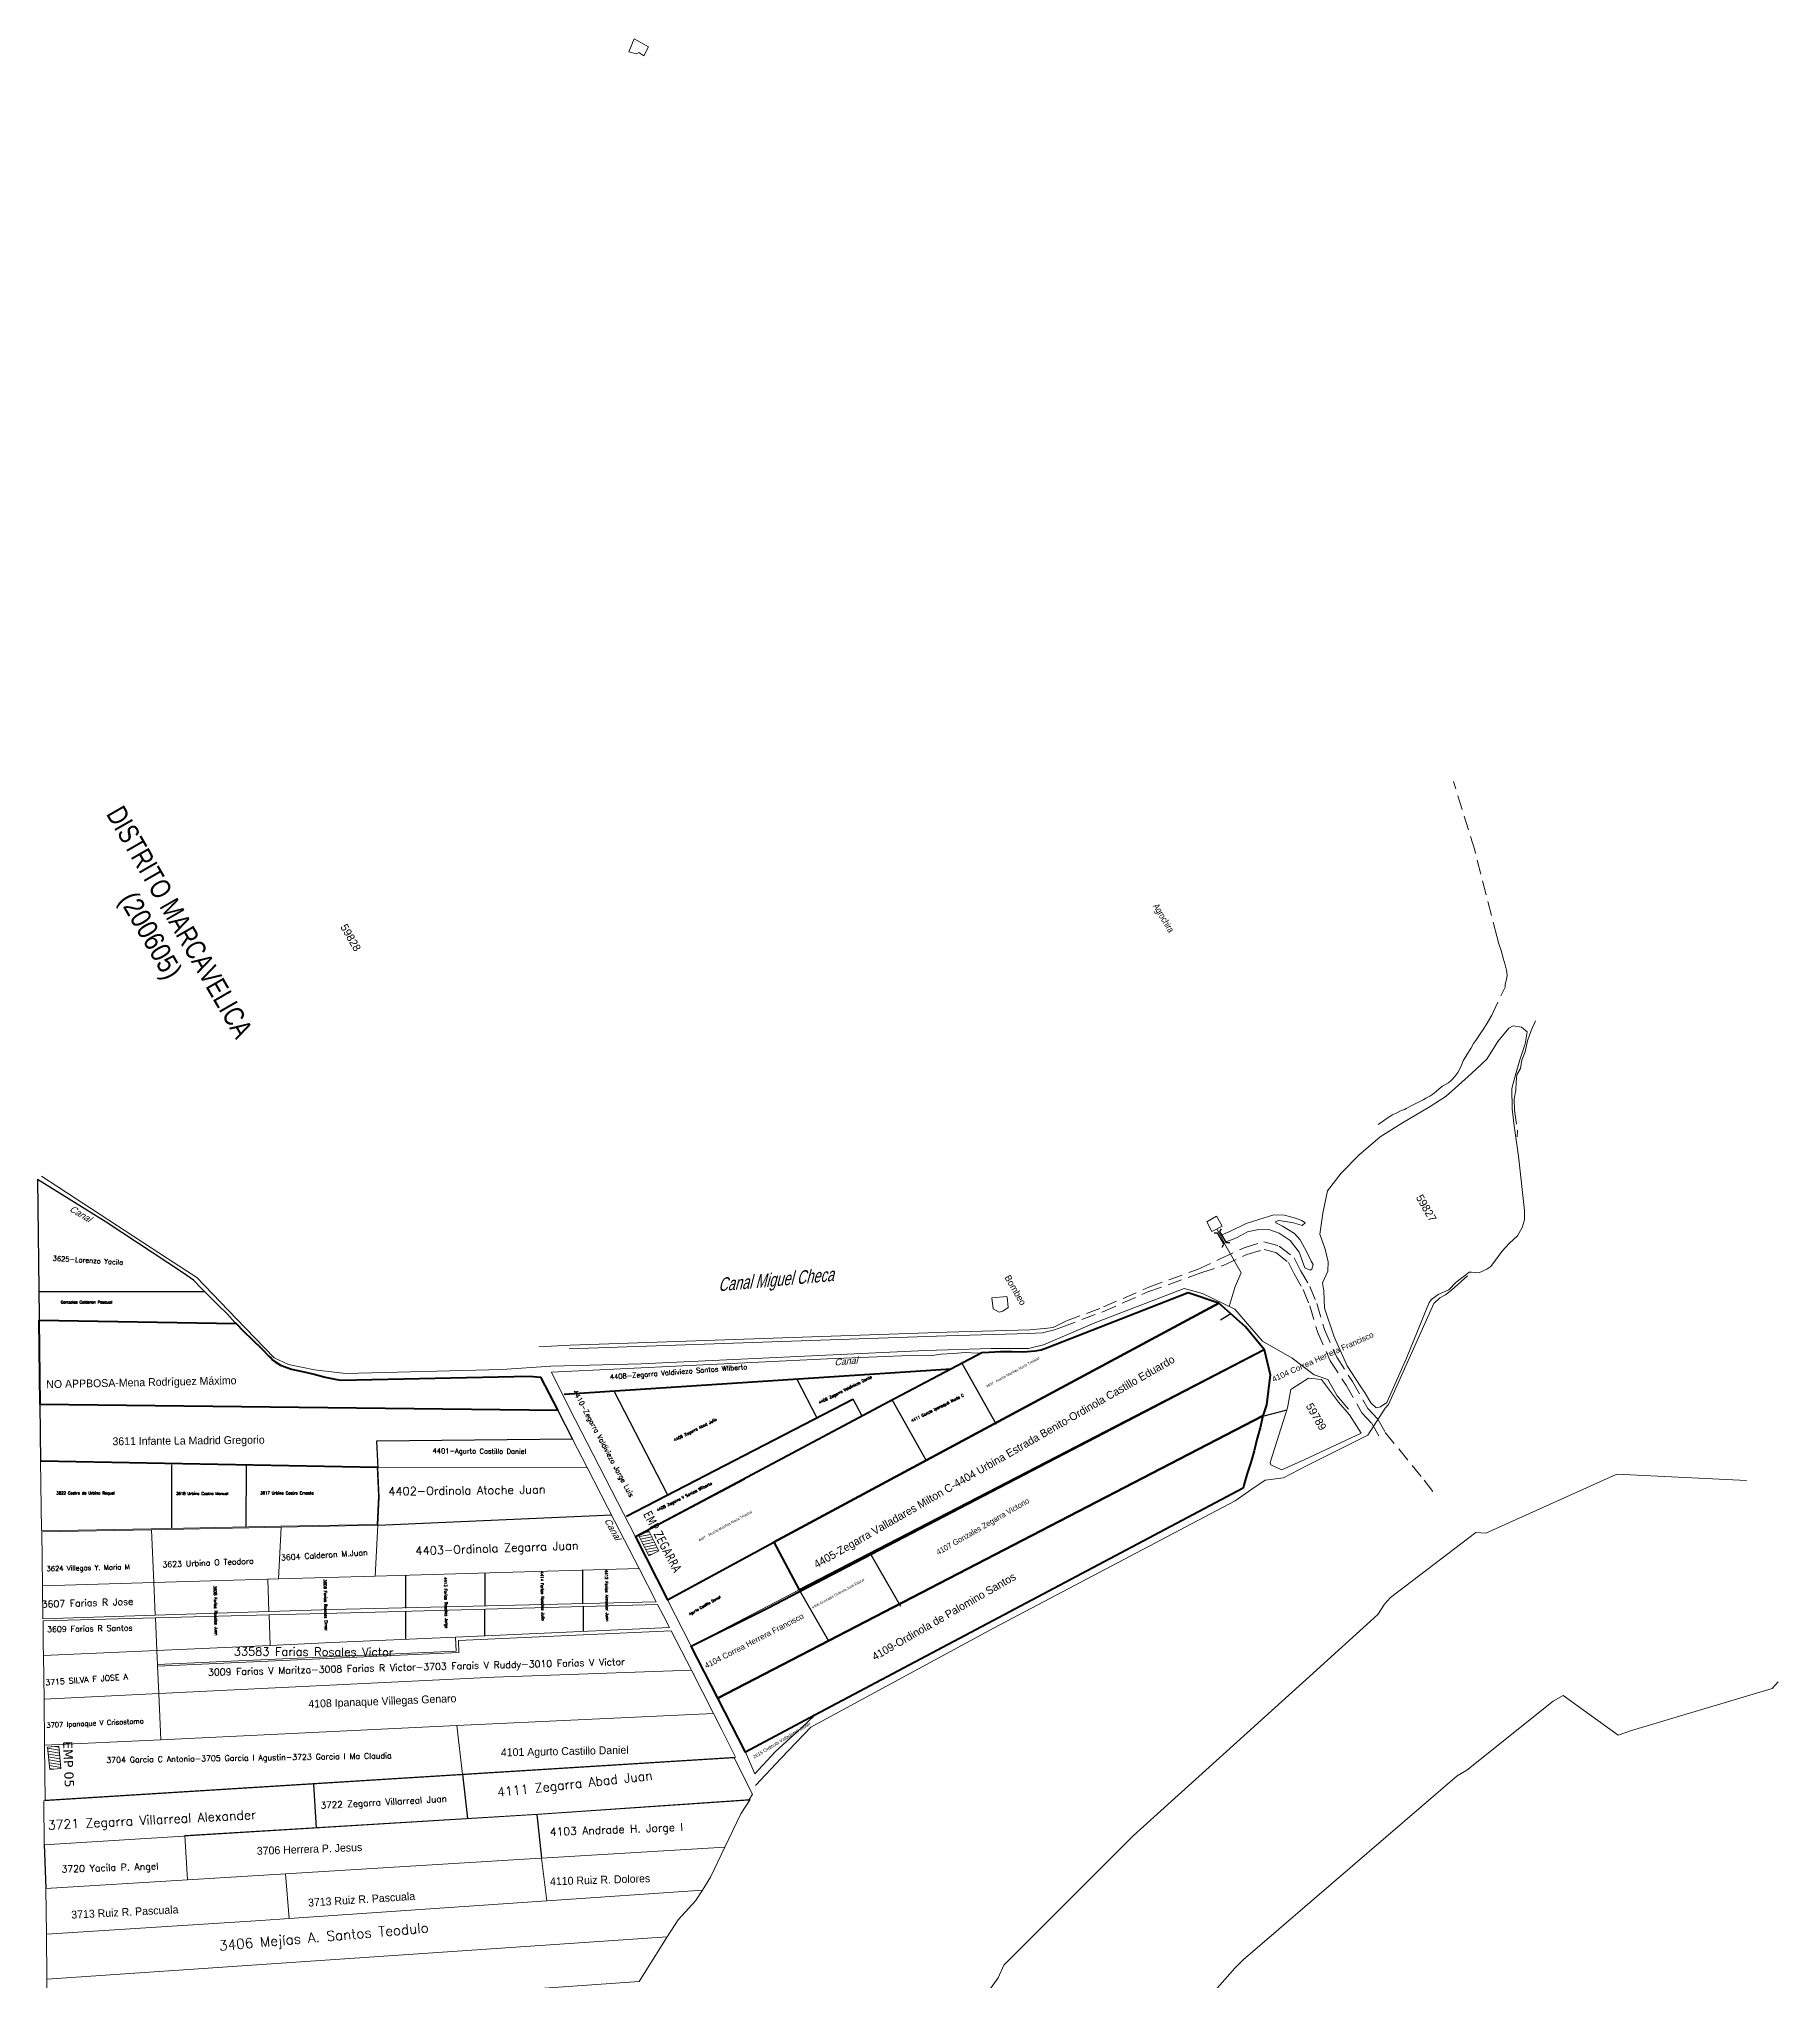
# Model space of a CAD drawing. Header units: metres. Extents: x 278 to 15006, y -2322 to 4522.
# Drawn here: x 13454 to 15006, y -1308 to 425 of the extents above; entities that cross this region are included whole.
import ezdxf
from ezdxf.enums import TextEntityAlignment as Align

# ---------------------------------------------------------------- set-up
doc = ezdxf.new("R2010")
doc.units = ezdxf.units.M
doc.header["$LTSCALE"] = 25.4
doc.header["$MEASUREMENT"] = 0
doc.linetypes.add('DASHED', pattern=[0.75, 0.5, -0.25])
for name, color, linetype in [('05', 7, 'Continuous'), ('17', 7, 'Continuous'), ('34', 7, 'Continuous'), ('51', 7, 'Continuous'), ('52', 7, 'Continuous'), ('PARCELAS', 3, 'Continuous'), ('TXTPARCEL', 7, 'Continuous')]:
    doc.layers.add(name, color=color, linetype=linetype)
doc.layers.add('cable via', color=32, linetype='Continuous', lineweight=30)
doc.layers.add('MANZANAS', color=6, linetype='Continuous', lineweight=18)
doc.styles.add('ARIAL', font='arial.ttf')
doc.styles.add('Estilo1', font='simplex.shx', dxfattribs={"height": 5.1})
doc.styles.add('L100', font='simplex', dxfattribs={"height": 2.5})
doc.styles.add('L175', font='simplex', dxfattribs={"height": 4.4})
doc.styles.add('L200', font='simplex', dxfattribs={"height": 5.1})
doc.styles.add('L240', font='simplex', dxfattribs={"height": 6.1})
doc.styles.add('L290', font='simplex', dxfattribs={"height": 7.4})
doc.styles.add('L350', font='simplex', dxfattribs={"height": 8.9})
doc.styles.add('marcia', font='simplex.shx', dxfattribs={"height": 2.5})
doc.styles.add('ROMANS', font='romans.shx')

# ---------------------------------------------------------------- blocks, each defined once
blk = doc.blocks.new('POLYLINE16')
at = {"color": 7, "linetype": 'DASHED'}
for points in [[(528706.546352, 9467768.284205), (528705.045608, 9467765.694732), (528693.443706, 9467765.684734), (528691.951208, 9467768.284205)], [(528706.546352, 9467760.575774), (528705.053854, 9467763.175244), (528693.451951, 9467763.175244), (528691.951208, 9467760.585772)]]:
    blk.add_lwpolyline(points, dxfattribs=at)

msp = doc.modelspace()

# ---------------------------------------------------------------- hatches: boundary and pattern name
at = {"layer": 'cable via', "lineweight": 20}
h = msp.add_hatch(dxfattribs=at)
h.set_pattern_fill('ANSI31', color=0, scale=20, angle=146.1796, style=0)
h.set_pattern_definition([(191.17963, (15723.3149, -1295.2876), (0.484714, -2.4525604), [])])
h.paths.add_polyline_path([(13998.4, -928.7), (14007.4, -924.2), (13998.5, -906.3), (13989.6, -910.8)])
h = msp.add_hatch(dxfattribs=at)
h.set_pattern_fill('ANSI31', color=0, scale=20, angle=125.4414, style=0)
h.set_pattern_definition([(170.44137, (14947.2097, -2073.09), (-0.415142, -2.4652905), [])])
h.paths.add_polyline_path([(13463.9, -1119.5), (13473.9, -1118.5), (13471.9, -1098.6), (13461.9, -1099.6)])

# ---------------------------------------------------------------- linework, layer by layer
at = {"layer": '05', "color": 0, "linetype": 'Continuous', "lineweight": 13}
for p, q in [((14862.2, -855.8), (14745.4, -908.5)), ((14977.8, -861.5), (14862.2, -855.8)), ((14736.4, -907.9), (14660.2, -966)), ((14745.4, -908.5), (14736.4, -907.9)), ((14660.2, -966), (14655, -971.9)), ((14648.8, -981.2), (14588.1, -1036.3)), ((14655, -971.9), (14648.8, -981.2)), ((14588.1, -1036.3), (14430.6, -1178.6)), ((14805.5, -1058.4), (14814.2, -1053.5)), ((14814.2, -1053.5), (14863.3, -1088.7)), ((14875.3, -1084.7), (15000.9, -1047.2)), ((15000.9, -1047.2), (15006.1, -1041.3)), ((14728.4, -1120), (14805.5, -1058.4)), ((14863.3, -1088.7), (14875.3, -1084.7)), ((14528.8, -1289.4), (14719.8, -1125)), ((14719.8, -1125), (14728.4, -1120)), ((14430.6, -1178.6), (14315.1, -1293.9)), ((14315.1, -1293.9), (14310.2, -1305.4)), ((14371, -1466.5), (14521.4, -1296.6)), ((14521.4, -1296.6), (14528.8, -1289.4)), ((14310.2, -1305.4), (14196.1, -1463.1))]:
    msp.add_line(p, q, dxfattribs=at)
for points in [[(13910.9, -759.5), (13867.3, -762.4), (13727.9, -766.1), (13700, -762.6), (13677, -757.8), (13664.1, -751.9), (13630.1, -717), (13595.1, -680.3), (13568.9, -663.4), (13456.5, -590)], [(14516.2, -706.1), (14521.6, -688.4), (14527, -676), (14513.5, -652.5), (14505.3, -636.8)], [(14509.7, -642.3), (14516.8, -639.3), (14531.5, -632.1), (14542.7, -628.6), (14556.1, -624.4), (14565.6, -624.8), (14575.6, -627.3), (14581.2, -629.5), (14584.2, -631.5), (14581.5, -633.9), (14573.7, -631.5), (14566.4, -630.3), (14560.6, -629.5), (14557.8, -630.2), (14557.8, -631.6), (14563.8, -634.5), (14574.5, -641.1), (14579.5, -646.6), (14585.4, -657.2), (14589.5, -665.6), (14591.2, -668.6), (14589.9, -673), (14588.5, -673.9), (14583.7, -671.6), (14578.6, -657.8), (14570.7, -647.4), (14560.8, -640.8), (14552.5, -637.8), (14542.4, -637.5), (14532.5, -639.6), (14522.8, -644.9), (14517.6, -647), (14513.2, -648.4)], [(14728.9, -678.8), (14714.7, -691.6), (14709.4, -695.9), (14704.1, -698.5), (14698.9, -703.6), (14658.3, -793.7), (14655.6, -796.8)], [(14655.6, -796.8), (14640, -821), (14585.4, -848.3), (14564.7, -859.1), (14548.4, -861.3), (14536.4, -869.2), (14521.7, -879.6), (14306.5, -992.9), (14143.1, -1081.6), (14116.6, -1109.2), (14093.7, -1133.8)]]:
    msp.add_lwpolyline(points, dxfattribs=at)
at = {"layer": '17', "color": 0, "linetype": 'DASHED', "lineweight": 13}
for points in [[(14649.3, -543.8), (14650.4, -542.9), (14652.7, -541.5), (14655.3, -539.6), (14658.1, -537.6), (14662.1, -535.2), (14665.9, -533.2), (14669.6, -531.4), (14672.7, -530.3), (14674.2, -529.6), (14678.8, -527.2), (14682.3, -525.4), (14685.9, -523.6), (14689.3, -521.8), (14691.9, -520.2), (14695.3, -518.5), (14697.9, -516.6), (14701, -514.3), (14704, -511.7), (14706.6, -509.5), (14709.2, -508.1), (14712, -506.6), (14714.7, -504.3), (14717.7, -500.9), (14720.3, -497.2), (14722.1, -494.1), (14723.6, -490.8), (14725.2, -486.9), (14729.3, -480.1), (14731.8, -475.8), (14734.2, -471.6), (14737, -467.8), (14740.3, -462.7), (14742.8, -458.9), (14745.6, -454.7), (14750.7, -446.2), (14762.4, -421.1), (14762.4, -421), (14762.5, -418.6), (14763.8, -414.4), (14764.2, -410.5), (14763.7, -406), (14762.4, -401.2), (14760.7, -395.4), (14758.9, -388.6), (14756.9, -382.6), (14755, -375.6), (14735.4, -298.9), (14716.5, -237.5)], [(14789.5, -451.3), (14785.6, -459.8), (14782.5, -469), (14780.4, -478.9), (14777.3, -486.4), (14776.1, -493.8), (14773, -499.4), (14772.5, -505.9), (14772.1, -513), (14770.7, -520.7), (14770.9, -530.9), (14773.6, -548.8), (14773.3, -554.8)], [(14488, -673.2), (14508.2, -663.6), (14529.7, -653.7), (14547.3, -648.5), (14560.9, -652.2), (14574.3, -662.6), (14580, -674), (14588.2, -688.2), (14594.5, -703.5), (14601.2, -726.7), (14612.2, -751.5), (14626.2, -773), (14640, -797.1), (14648.9, -806.8), (14655.6, -818.5)], [(14491.1, -676.2), (14511, -669.5), (14532, -659.8), (14547.4, -655.3), (14558, -658.1), (14569.1, -666.8), (14574.3, -677.1), (14582.3, -691.1), (14588.3, -705.6), (14595.1, -728.9), (14606.5, -754.6), (14620.6, -776.4), (14634.7, -801), (14643.6, -810.6), (14649.9, -821.7)], [(14371, -719), (14404.2, -706.6), (14444.6, -688.9), (14488, -673.2)], [(14367, -724.5), (14403.5, -710.9), (14443.8, -693.2), (14491.1, -676.2)], [(14337.6, -730.4), (14349.7, -729.6), (14360.5, -727.1), (14367, -724.5)], [(14338.5, -727), (14351.5, -725.9), (14359.2, -724.9), (14371, -719)], [(14655.6, -818.5), (14690.2, -861.3), (14701.6, -875.8)]]:
    msp.add_lwpolyline(points, dxfattribs=at)
at = {"layer": 'cable via', "color": 0, "lineweight": 20}
msp.add_line((14138.8, -957.2), (14070, -993.4), dxfattribs=at)
for points in [[(14007.4, -924.2), (13998.4, -928.7), (13989.6, -910.8), (13998.5, -906.3)], [(13473.9, -1118.5), (13463.9, -1119.5), (13461.9, -1099.6), (13471.9, -1098.6)]]:
    msp.add_lwpolyline(points, close=True, dxfattribs=at)
at = {"layer": 'MANZANAS', "color": 0, "linetype": 'Continuous', "lineweight": 13}
for p, q in [((13980.5, 413.7), (13985.4, 425.2)), ((13985.4, 425.2), (13998.1, 418.1)), ((13998.1, 418.1), (13994.1, 410)), ((13987.3, 411.9), (13980.5, 413.7)), ((13989.4, 413.1), (13987.3, 411.9)), ((13994.1, 410), (13989.4, 413.1)), ((14496.4, -630.5), (14505.1, -625.6)), ((14500.7, -639.1), (14496.4, -630.5)), ((14509.9, -634.5), (14500.7, -639.1)), ((14505.1, -625.6), (14509.9, -634.5)), ((14304.6, -698.5), (14317.9, -697.4)), ((14305.7, -708.4), (14304.6, -698.5)), ((14311, -711.1), (14305.7, -708.4)), ((14314.4, -710.2), (14311, -711.1)), ((14319, -707.1), (14314.4, -710.2)), ((14318.2, -697.5), (14319, -707.1)), ((14264.7, -729), (14338.5, -727)), ((13900.4, -742.2), (13928.3, -740.6)), ((13927.3, -744), (14263.8, -732.4)), ((13928.3, -740.6), (14264.7, -729)), ((14263.8, -732.4), (14337.6, -730.4))]:
    msp.add_line(p, q, dxfattribs=at)
at = {"layer": 'PARCELAS', "color": 0}
for p, q in [((13454.6, -692.7), (13601.8, -692.7)), ((14277.7, -756.8), (14308.3, -811.3)), ((14148.7, -805.8), (14130.6, -770.6)), ((14212.5, -791.3), (14236.8, -778.4)), ((14236.8, -778.4), (14236.8, -778.4)), ((13927.5, -796.5), (13927.5, -796.5)), ((13967.2, -781.4), (14015.2, -874.3)), ((14008.4, -900.1), (14212.5, -791.3)), ((14180.4, -788.6), (14188.6, -803.9)), ((14215.2, -789.2), (14245.9, -843.7)), ((13572.5, -847.5), (13572.5, -904.3)), ((13639.1, -848), (13639, -902.8)), ((13756.6, -901.4), (13965.3, -892.2)), ((14015.1, -896.3), (14008.4, -900.1)), ((14010.6, -899.6), (14010.6, -899.6)), ((14016, -894.7), (14016, -894.7)), ((14041.5, -889.4), (14041.5, -889.4)), ((14196.8, -928.1), (14222.9, -973.6)), ((13781.4, -946.1), (13781.4, -975.4)), ((13852, -944.2), (13852, -973.5)), ((13939.3, -941.8), (13939.3, -971.1)), ((14132.5, -959.1), (14158.7, -1004.7)), ((13781.3, -978.2), (13781.3, -1003)), ((13851.7, -976.5), (13851.7, -1000.1)), ((13939.8, -973.7), (13939.8, -995.9)), ((13832.1, -1123.6), (13836.8, -1163)), ((13701.9, -1171.7), (13699.6, -1132.6)), ((13898.5, -1159.7), (13902.6, -1198.4))]:
    msp.add_line(p, q, dxfattribs=at)
at = {"layer": 'PARCELAS', "color": 2}
for p, q in [((14517.8, -712.8), (14508.4, -718.3)), ((14180.4, -788.6), (14180.4, -788.6)), ((13459, -1186), (13460.5, -1225.6))]:
    msp.add_line(p, q, dxfattribs=at)
at = {"layer": 'PARCELAS', "color": 0, "linetype": 'ByBlock', "lineweight": 90}
msp.add_line((13922.8, -784.3), (14268.2, -761.7), dxfattribs=at)
at = {"layer": 'PARCELAS', "color": 0, "lineweight": 200}
msp.add_line((14180.4, -789.1), (13978.5, -893.6), dxfattribs=at)
at = {"layer": 'PARCELAS', "color": 0, "lineweight": 20}
msp.add_line((14084.1, -860.6), (14015.4, -896.8), dxfattribs=at)
at = {"layer": 'PARCELAS', "color": 0, "linetype": 'Continuous', "lineweight": 13}
for points in [[(14774.4, -572), (14779.9, -620.5), (14779.7, -628.9), (14777.8, -635.6), (14773.4, -643.1), (14766.5, -649.7), (14759.5, -657.1), (14753.9, -664.9), (14749.7, -670.5), (14746.2, -673), (14738.9, -676), (14732.4, -675.5), (14730.5, -675.6), (14727.3, -677.9), (14718.7, -684.6), (14712.2, -691.2), (14702.8, -695.5), (14696.8, -700), (14694.7, -702.6), (14674.4, -752.4), (14657.1, -791.9), (14651.3, -795.8), (14647.5, -796.7), (14642.7, -792.3), (14636.9, -782.7), (14633.8, -777.9), (14621.6, -759), (14610, -733.4), (14601.4, -707.8), (14600.7, -692.3), (14599.7, -685), (14604.2, -674.6), (14604.7, -666.4), (14601.9, -655.1), (14597.1, -641.6), (14599.8, -622.9), (14604.1, -602.9), (14616.2, -587.3), (14632, -571.2), (14651, -554.8), (14670.9, -542.3), (14695.6, -527.8), (14710, -518.5), (14720.8, -508.6), (14732.5, -498.1), (14746.3, -485.3), (14755.9, -469.8), (14765.7, -457.9), (14769.7, -455.6), (14777.2, -457), (14782.1, -460.9), (14780.5, -471.8), (14775.5, -485.9), (14771.8, -499.4), (14768.5, -511.6), (14768.8, -529.9), (14770.5, -545), (14774.4, -572)], [(13986.5, -911.8), (14212.5, -791.3), (14295.5, -747.5), (14291.6, -747.8), (14280.8, -747.3), (14269.9, -748), (14259.4, -748.6), (14249.3, -750.2), (14238.8, -749.5), (14157.9, -752.9), (13911.6, -764.8), (13927.5, -796.5), (13986.5, -911.8)], [(14552.9, -845.3), (14568.4, -796.5), (14571.4, -780.2), (14572.3, -779.7), (14587, -770.2), (14598.8, -771.2), (14613.9, -791.7), (14623.7, -802.8), (14634.2, -819.2), (14583.7, -842.6), (14563.3, -852.1), (14555.7, -848.7), (14553.5, -847.6), (14552.9, -845.3)], [(13756.6, -850.1), (13943.5, -850), (13930.4, -824.5), (13755.5, -826.5), (13756.6, -850.1)], [(13455.6, -843.5), (13756.1, -849.3), (13757.3, -875.6), (13756.1, -900.6), (13669.8, -902.3), (13554.3, -904.6), (13456.4, -906.5), (13455.6, -843.5)], [(13967.8, -897.4), (13989.7, -940), (13754.4, -946.8), (13756.6, -901.4), (13757.8, -876.4), (13756.6, -850.1), (13943.5, -850), (13967.8, -897.4)], [(13554.8, -905.4), (13556.8, -952.6), (13457.5, -955.6), (13456.8, -907.4), (13554.8, -905.4)], [(13670.3, -903.1), (13668.1, -949.3), (13658.4, -949.6), (13566.8, -952.2), (13556.8, -952.6), (13554.8, -905.4), (13670.3, -903.1)], [(13670.3, -903.1), (13756.6, -901.4), (13754.4, -946.8), (13668.1, -949.3), (13670.3, -903.1)], [(14110, -916.5), (14132.5, -959.1), (14036.3, -1009.3), (14015.2, -968.1), (14110, -916.5)], [(13556.8, -952.6), (13558.1, -981.8), (13457.8, -984.9), (13457.5, -955.6), (13556.8, -952.6)], [(13659.5, -978.5), (13658.4, -949.6), (13566.8, -952.2), (13556.8, -952.6), (13558.1, -981.8), (13659.5, -978.5)], [(13754.4, -946.8), (13989.7, -940), (14005.1, -969.7), (13715.9, -976.7), (13659.5, -978.5), (13658.4, -949.6), (13668.1, -949.3), (13754.4, -946.8)], [(13558.2, -984.1), (13559.4, -1013.1), (13458.2, -1017.6), (13458.1, -1008.3), (13457.9, -986.8), (13558.2, -984.1)], [(13559.4, -1013.1), (13660.6, -1008.6), (13659.6, -981.4), (13558.2, -984.1), (13559.4, -1013.1)], [(13659.6, -981.4), (13660.6, -1008.6), (13715.7, -1006.1), (13826, -1001.2), (14016.9, -992.7), (14011.3, -981.7), (14006.3, -972), (13732.4, -979.5), (13659.6, -981.4)], [(13660.6, -1008.6), (13715.7, -1006.1), (13826, -1001.2), (13826.6, -1013.8), (13717.9, -1018.7), (13560, -1025.7), (13559.4, -1013.1), (13660.6, -1008.6)], [(13828.5, -1004.2), (14018.4, -995.7), (14036.4, -1030.8), (13860.4, -1037), (13561.1, -1051.6), (13560.1, -1027.1), (13717.9, -1020.1), (13828.9, -1015.1), (13828.5, -1004.2)], [(13458.8, -1056.5), (13561.1, -1051.6), (13560.1, -1027.1), (13560, -1025.7), (13559.4, -1013.1), (13458.2, -1017.6), (13458.8, -1056.5)], [(13562.9, -1092.9), (13827, -1080.2), (14056.1, -1069.3), (14036.4, -1030.8), (13860.4, -1037), (13561.1, -1051.6), (13562.9, -1092.9)], [(13458.8, -1056.5), (13561.1, -1051.6), (13562.9, -1092.9), (13459.3, -1097.8), (13458.8, -1056.5)], [(14075.9, -1108.4), (13832.1, -1123.6), (13827, -1080.2), (14056.1, -1069.3), (14063.3, -1083.4), (14075.9, -1108.4)], [(14146.7, -1070.9), (14084.6, -1103.8), (14092.9, -1123.2), (14111.2, -1103.7), (14135, -1081.8), (14146.7, -1070.9)], [(13832.1, -1123.6), (13827, -1080.2), (13562.9, -1092.9), (13459.3, -1097.8), (13459.8, -1146.9), (13832.1, -1123.6)], [(13583.3, -1178.9), (13898.5, -1159.7), (14087.6, -1146.8), (14091, -1141.5), (14074.7, -1109), (13830.9, -1124.2), (13458.5, -1147.5), (13458.9, -1186.5), (13583.3, -1178.9)], [(13674.3, -1212.4), (13882.5, -1199.6), (13902.6, -1198.4), (14066.3, -1188.7), (14080.6, -1158.9), (14088.8, -1146.2), (13899.7, -1159.2), (13584.5, -1178.4), (13586.8, -1217.8), (13674.3, -1212.4)], [(13907.3, -1236.6), (14046.2, -1227), (14053.4, -1215.5), (14066.3, -1188.7), (13902.6, -1198.4), (13907.3, -1236.6)], [(13460.9, -1266.4), (13652.3, -1254.2), (13677.6, -1252.4), (13674.3, -1212.4), (13586.8, -1217.8), (13460.5, -1225.6), (13460.9, -1266.4)], [(13677.6, -1252.4), (13907.3, -1236.6), (13902.6, -1198.4), (13882.5, -1199.6), (13674.3, -1212.4), (13677.6, -1252.4)], [(14014.9, -1268.6), (13461.3, -1306.6), (13460.9, -1266.4), (13652.3, -1254.2), (13677.6, -1252.4), (13907.3, -1236.6), (14046.2, -1227), (14040.2, -1236.5), (14024.7, -1253.6), (14014.9, -1268.6)], [(13989.8, -1308.7), (13461.7, -1345.7), (13461.3, -1306.6), (14014.9, -1268.6), (13989.8, -1308.7)]]:
    msp.add_lwpolyline(points, close=True, dxfattribs=at)
at = {"layer": 'PARCELAS', "color": 0, "linetype": 'Continuous', "lineweight": 30}
for points in [[(13454.4, -718.5), (13630.1, -721.5), (13629.3, -720.8), (13622.1, -712.8), (13614.4, -705.2), (13606.6, -697.5), (13599.1, -689.9), (13592.1, -682.8), (13583.1, -676.4), (13514.1, -630.9), (13453.1, -592.8), (13454.4, -715.4), (13454.4, -718.5)], [(13455.4, -793.7), (13917.2, -798.9), (13930.4, -824.5), (13755.5, -826.5), (13756.6, -850.1), (13456, -844.4), (13455.4, -793.7)]]:
    msp.add_lwpolyline(points, close=True, dxfattribs=at)
at = {"layer": 'PARCELAS', "color": 0, "linetype": 'Continuous', "lineweight": 13}
msp.add_lwpolyline([(13910.9, -759.5), (13991.5, -757.4), (14245.4, -745.4), (14303.9, -743.6), (14337.3, -743.7), (14350.5, -740.3), (14396.3, -720.9), (14476, -690.2), (14492.4, -694.6), (14521.2, -708.5), (14545.9, -737.1), (14572.6, -752.2), (14592.2, -767.1), (14604.3, -771.3), (14612.7, -785.8), (14622.9, -797.8)], dxfattribs=at)
at = {"layer": 'PARCELAS', "color": 0, "linetype": 'Continuous', "lineweight": 90}
msp.add_lwpolyline([(14110, -916.5), (14507, -703.1), (14479.6, -694), (14354.1, -743.1), (14348.5, -745.1), (14343.3, -746.1), (14332.9, -746.8), (14322.7, -746.5), (14312.1, -746.6), (14302, -747.1), (14295.5, -747.5), (14212.5, -791.3), (13986.5, -911.8), (14015.2, -968.1), (14110, -916.5)], close=True, dxfattribs=at)
at = {"layer": 'PARCELAS', "color": 0, "linetype": 'Continuous', "lineweight": 53}
for points in [[(14132.5, -959.1), (14547.4, -744.7), (14530.9, -724.4), (14507, -703.1), (14110, -916.5), (14132.5, -959.1)], [(14104.4, -975.3), (14547.4, -744.7), (14552.9, -767.2), (14549.6, -794), (14546.4, -803.8), (14060.1, -1055.7), (14036.3, -1009.3), (14104.4, -975.3)], [(14060.1, -1055.7), (14546.4, -803.8), (14543.9, -814.4), (14541.1, -825), (14538.7, -835.1), (14535.7, -845.3), (14532.3, -855.2), (14529.3, -865.6), (14528.8, -868.3), (14146.7, -1070.9), (14084.6, -1103.8), (14060.1, -1055.7)]]:
    msp.add_lwpolyline(points, close=True, dxfattribs=at)
at = {"layer": 'PARCELAS', "color": 0, "linetype": 'Continuous', "lineweight": 80}
msp.add_lwpolyline([(13917.2, -798.9), (13455.4, -793.7), (13454.4, -718.5), (13630.1, -721.5), (13636.7, -728.3), (13644.7, -735.9), (13653, -744.1), (13659.8, -750.7), (13661.4, -752.3), (13663.1, -754), (13665, -755.5), (13669.9, -758.6), (13679.6, -762), (13689.5, -764.1), (13699.9, -766.7), (13709.7, -769.3), (13720.1, -771.2), (13723.5, -771.9), (13892, -768.5), (13901.8, -769.4), (13917.2, -798.9)], close=True, dxfattribs=at)
at = {"layer": 'PARCELAS', "color": 2}
msp.add_lwpolyline([(14546.4, -804), (14567.9, -798.3)], dxfattribs=at)

# ---------------------------------------------------------------- block references
at = {"layer": '17', "color": 0, "lineweight": 13, "rotation": 299.8628692538783}
msp.add_blockref('POLYLINE16', (-8459374.2, -4256391.2), dxfattribs=at)

# ---------------------------------------------------------------- texts
at = {"layer": '34', "color": 0, "lineweight": 13}
for s, height, width, p in [('DISTRITO MARCAVELICA', 17.996, 0.8, (13513.8, -266.5)), ('(200605)', 18, 0.875, (13525.3, -342.9))]:
    msp.add_text(s, height=height, rotation=299.9629, dxfattribs=dict(at, width=width)).set_placement(p)
at = {"layer": '51', "color": 0, "lineweight": 13, "width": 0.666667}
msp.add_text('Agrochira', height=5.95, rotation=300.8629, dxfattribs=at).set_placement((14448, -348.8))
at = {"layer": '51', "color": 0, "lineweight": 13}
msp.add_text('Bombeo', height=5.95, rotation=299.9629, dxfattribs=at).set_placement((14315.6, -680.2))
at = {"layer": '52', "color": 0, "lineweight": 13, "oblique": 20}
for rotation, p in [(329.2629, (13480.8, -620.6)), (5.1629, (14164.1, -759)), (298.9629, (13958.5, -897.1))]:
    msp.add_text('Canal', height=5.95, rotation=rotation, dxfattribs=at).set_placement(p)
at = {"layer": '52', "color": 0, "lineweight": 13, "oblique": 20, "width": 0.722222}
msp.add_text('Canal Miguel Checa', height=11.893, rotation=5.1629, dxfattribs=at).set_placement((14060.6, -692.7))
at = {"layer": 'cable via', "color": 0, "lineweight": 20, "insert": (13483.9, -1093.9), "char_height": 8.192, "width": 629.187, "attachment_point": 1, "rotation": 272.369}
msp.add_mtext('{\\fVerdana|b0|i0|c0|p34;EMP 05}', dxfattribs=at)
at = {"layer": 'PARCELAS', "color": 0, "char_height": 2.5, "attachment_point": 1, "style": 'marcia'}
for s, width, insert in [('Gonzales Calderon Pascual', 59.652, (13473.9, -701)), ('3622 Castro de Urbina Raquel', 85.454, (13469.8, -871.4)), ('3618 Urbina Castro Manuel', 53.551, (13576.5, -871.8)), ('3617 Urbina Castro Ernesto', 90.392, (13651.7, -871.4))]:
    msp.add_mtext_dynamic_manual_height_columns(s, width=width, gutter_width=12.5, heights=[0], dxfattribs=dict(at, insert=insert))
at = {"layer": 'PARCELAS', "color": 0}
for s, width, gutter_width, heights, insert, char_height, attachment_point, rotation, style in [('4104 Correa Herrera Francisco', 125.4, 25.5, [0], (14553.8, -769.1), 5.1, 1, 24.3332, 'ARIAL'), ('4407   Atoche Mariñas María Trinidad', 93.765, 25.5, [0], (14299, -776.7), 2.3, 1, 28.6023, 'ARIAL'), ('4409 Zegarra Valdiviezo Dante', 129.254, 25.5, [11.3], (14173.8, -780.8), 2.5, 5, 26.5339, 'L100'), ('4411 García Ipanaqué María C', 129.254, 25.5, [11.3], (14256.2, -797.1), 2.5, 5, 26.5339, 'L100'), ('4406 Zegarra Abad Julio', 129.254, 25.5, [11.3], (14040, -816.5), 2.5, 5, 26.5339, 'L100'), ('4408 Zegarra V Santos Wilberto', 74.152, 12.5, [0], (14005.1, -887), 2.5, 1, 26.5339, 'marcia'), ('4407   Atoche Mariñas María Trinidad', 93.765, 25.5, [0], (14042.4, -914), 2.3, 1, 28.6023, 'ARIAL'), ('3606 Farias Rosales Elmer', 68.547, 12.5, [0], (13710.8, -949.6), 2.5, 1, 271.3992, 'marcia'), ('4413 Farias Rosales Jorge', 68.547, 12.5, [0], (13818.2, -947.7), 2.5, 1, 271.3992, 'marcia'), ('4414 Farias Rosales Julio', 68.547, 12.5, [0], (13904.3, -942.6), 2.5, 1, 271.3992, 'marcia'), ('4412 Farias Almestar Juan', 68.547, 12.5, [0], (13961.7, -941.2), 2.5, 1, 271.3992, 'marcia'), ('4406 Gonzales Ordinola José Eliazar', 93.765, 25.5, [0], (14143.6, -974), 2.3, 1, 28.6023, 'ARIAL'), ('3608 Farias Rosales Juan', 68.547, 12.5, [0], (13612.7, -955.4), 2.5, 1, 271.3992, 'marcia'), ('4104 Correa Herrera Francisco', 125.4, 25.5, [0], (14047.4, -1024.9), 5.1, 1, 27.3428, 'ARIAL')]:
    msp.add_mtext_dynamic_manual_height_columns(s, width=width, gutter_width=gutter_width, heights=heights, dxfattribs=dict(at, insert=insert, char_height=char_height, attachment_point=attachment_point, rotation=rotation, style=style))
at = {"layer": 'PARCELAS', "color": 0, "linetype": 'ByBlock', "lineweight": 9, "insert": (14000.4, -887.7), "char_height": 8.192, "width": 625.417, "attachment_point": 1, "rotation": 297.6604}
msp.add_mtext('{\\fVerdana|b0|i0|c0|p34;\\W0.7;\\T1.05;EMP ZEGARRA}', dxfattribs=at)
at = {"layer": 'PARCELAS', "color": 2, "insert": (14033.9, -979.9), "char_height": 2.2, "attachment_point": 1, "rotation": 29.5978, "style": 'ROMANS'}
msp.add_mtext_dynamic_manual_height_columns('Agurto Castillo Daniel', width=78.013, gutter_width=11, heights=[8.86], dxfattribs=at)
at = {"layer": 'PARCELAS', "color": 0, "attachment_point": 1, "style": 'Estilo1'}
for s, insert, char_height, width, rotation in [('4111 Zegarra Abad Juan', (13862.7, -1135.7), 8.192, 163.021, 6.3084), ('3721 Zegarra Villarreal Alexander', (13461.9, -1165), 8.192, 211.416, 2.9455), ('4103 Andrade H. Jorge I', (13910, -1171.6), 7.034, 139.968, 2.1598)]:
    msp.add_mtext(s, dxfattribs=dict(at, insert=insert, char_height=char_height, width=width, rotation=rotation))
at = {"layer": 'TXTPARCEL', "color": 0, "lineweight": 13}
for s, height, rotation, p in [('59828', 7.03, 299.9629, (13722.9, -367.4)), ('59827', 7.03, 299.9629, (14682.6, -608.8)), ('4405-Zegarra Valladares Milton C-4404 Urbina Estrada Benito-Ordinola Castillo Eduardo', 7.026, 29.9629, (14148.2, -940.1)), ('NO APPBOSA-Mena Rodríguez Máximo', 7.026, 1.2017, (13460.9, -779.1)), ('59789', 7.03, 299.9629, (14584.4, -794.9)), ('3611 Infante La Madrid Gregorio', 7.026, 0.5797, (13519.9, -830)), ('4107 Gonzales Zegarra Victorio', 5, 29.9629, (14256.7, -928.2)), ('4109-Ordinola de Palomino Santos', 7.026, 29.9629, (14200.1, -1022.4)), ('4108 Ipanaque Villegas Genaro', 7.026, 2.2061, (13694.8, -1064.4)), ('2815 Ordinola Valladares Javier', 3, 31.0629, (14092.7, -1109.7)), ('4101 Agurto Castillo Daniel', 7.034, 1.1757, (13866.5, -1107.7)), ('3706 Herrera P. Jesus ', 7.034, 2.0979, (13648.8, -1195.6)), ('4110 Ruiz R. Dolores', 7.034, 1.8412, (13910.4, -1222.8)), ('3713 Ruiz R. Pascuala', 7.034, 3.6293, (13694.6, -1241.8)), ('3713 Ruiz R. Pascuala', 7.034, 2.8453, (13483.3, -1252.5))]:
    msp.add_text(s, height=height, rotation=rotation, dxfattribs=at).set_placement(p)
for s, height, rotation, style, p in [('3625-Lorenzo Yacila', 4.4, 356.5967, 'L175', (13466.4, -665.3)), ('4408-Zegarra Valdiviezo Santos Wllberto', 4.4, 4.2885, 'L175', (13963.8, -771.3)), ('4410-Zegarra Valdiviezo Jorge Luis', 4.4, 298.3037, 'L175', (13930.4, -781.9)), ('4401-Agurto Castillo Daniel', 4.4, 359.6413, 'L175', (13805.5, -837.2)), ('4402-Ordinola Atoche Juan', 7.4, 0.7709, 'L290', (13766.1, -874.9)), ('4403-Ordinola Zegarra Juan', 7.4, 1.9628, 'L290', (13790.4, -928)), ('3623 Urbina O Teodoro', 5.1, 2.3063, 'L200', (13564.5, -939.1)), ('3604 Calderon M.Juan', 5.1, 3.5629, 'L200', (13670.3, -932.9)), ('3607 Farias R Jose', 6.1, 1.8437, 'L240', (13456.8, -975)), ('3609 Farias R Santos', 5.1, 1.0941, 'L200', (13461.6, -996.9)), ('3009 Farias V Maritza-3008 Farias R Victor-3703 Farais V Ruddy-3010 Farias V Victor', 6.1, 1.4629, 'L240', (13605.2, -1035.7)), ('3715 SILVA F JOSE A', 5.1, 4.1629, 'L200', (13460.1, -1044.4)), ('3707 Ipanaque V Crisostomo', 4.4, 2.5392, 'L175', (13461, -1082.1)), ('3704 Garcia C Antonio-3705 Garcia I Agustin-3723 Garcia I Ma Claudia', 5.1, 0.8939, 'L200', (13514.4, -1113.5)), ('3722 Zegarra Villarreal Juan', 5.8, 3.1345, 'L240', (13705.7, -1154.4)), ('3720 Yacila P. Angel', 6.1, 1.8412, 'L240', (13474.5, -1211.4)), ('3406 Mejías A. Santos Teodulo', 8.9, 4.9983, 'L350', (13615.4, -1281.1))]:
    msp.add_text(s, height=height, rotation=rotation, dxfattribs=dict(at, style=style)).set_placement(p)
at = {"layer": 'TXTPARCEL', "color": 0, "lineweight": 9, "style": 'L175'}
msp.add_text('3624 Villegas Y. Maria M', height=4.4, rotation=1.3219, dxfattribs=at).set_placement((13461.1, -942.4))
at = {"layer": 'TXTPARCEL', "color": 0, "lineweight": 13, "style": 'L290'}
msp.add_text('33583 Farias Rosales Victor', height=7.4, rotation=359.7629, dxfattribs=at).set_placement((13628.2, -1014), align=Align.MIDDLE_LEFT)

doc.saveas('drawing.dxf')
